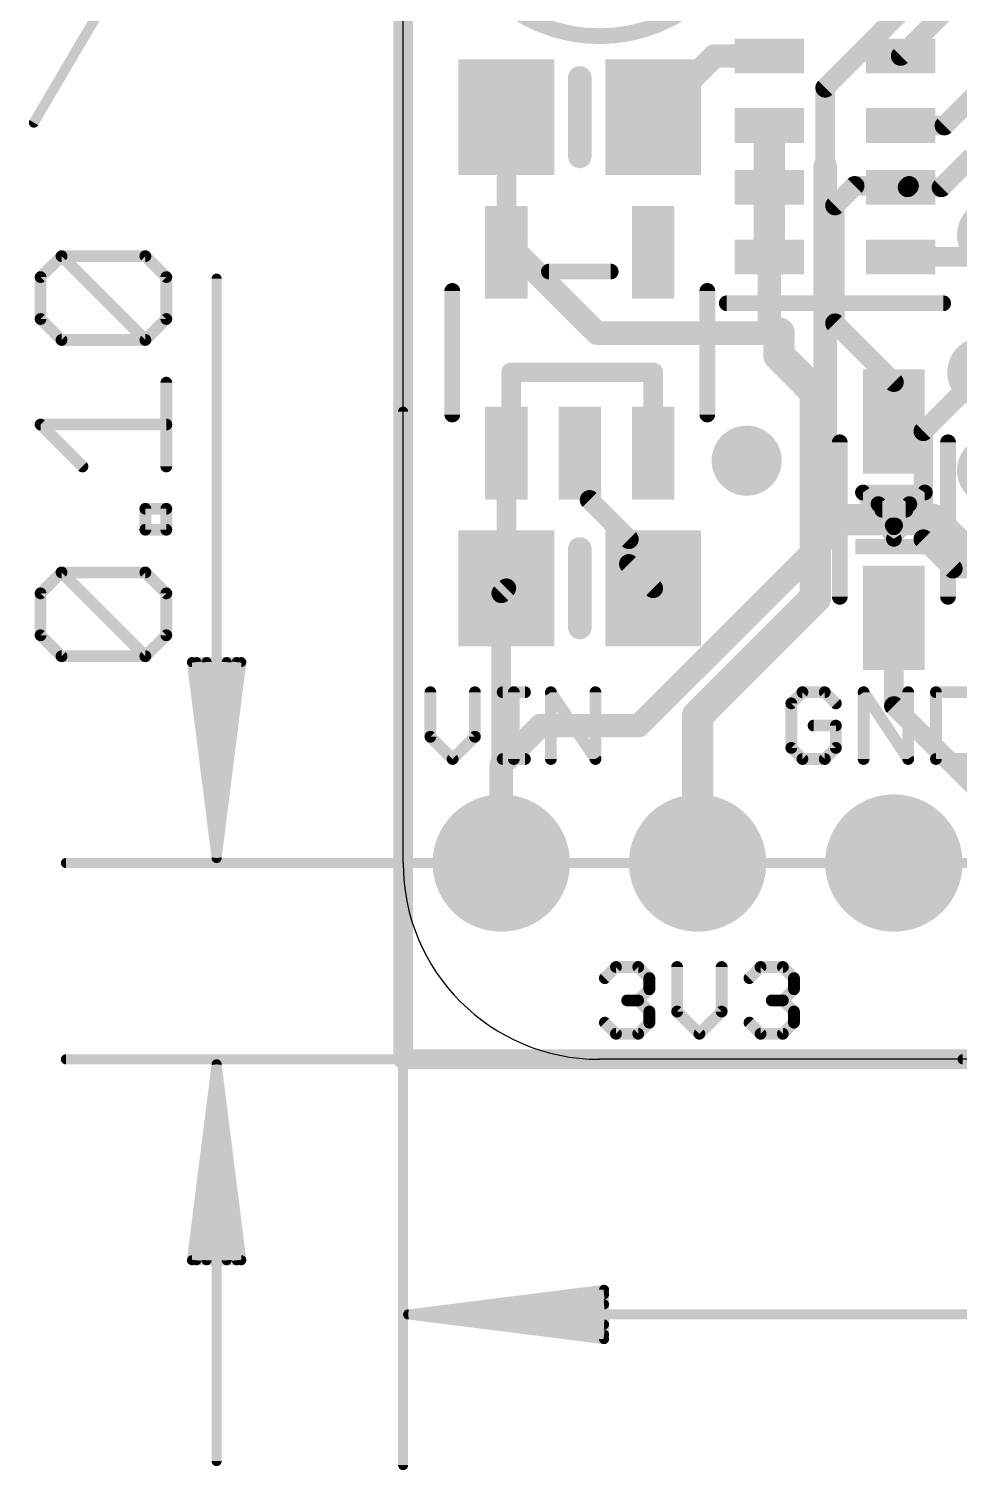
# Model space of a CAD drawing. Extents: x -4.8 to 27.4, y -5.3 to 26.6.
# Drawn here: x -4.84 to 7.19, y -5.32 to 13.34 of the extents above; entities that cross this region are included whole.
import ezdxf

# ---------------------------------------------------------------- set-up
doc = ezdxf.new("R2010")
doc.units = 0
for name, color, linetype in [('1', 12, 'CONTINUOUS'), ('16', 132, 'CONTINUOUS'), ('17', 110, 'CONTINUOUS'), ('18', 110, 'CONTINUOUS'), ('20', 53, 'CONTINUOUS'), ('21', 40, 'CONTINUOUS'), ('47', 253, 'CONTINUOUS')]:
    doc.layers.add(name, color=color, linetype=linetype)

# ---------------------------------------------------------------- blocks, each defined once
blk = doc.blocks.new('RECT')
blk.add_solid([(-0.5, -0.5), (0.5, -0.5), (-0.5, 0.5), (0.5, 0.5)])
blk = doc.blocks.new('ROUNDP')
at = {"const_width": 0.5}
blk.add_lwpolyline([(0, -0.25, 1), (0, 0.25, 1), (0, -0.25)], format="xyb", dxfattribs=at)
blk = doc.blocks.new('ROUNDV')
at = {"const_width": 0.5}
blk.add_lwpolyline([(0, -0.25, 1), (0, 0.25, 1), (0, -0.25)], format="xyb", dxfattribs=at)

msp = doc.modelspace()

# ---------------------------------------------------------------- linework, layer by layer
at = {"layer": '1'}
for points, const_width in [([(0, 0), (0, 17.78)], 0.254), ([(7.043, 13.589), (6.438, 12.984)], 0.254), ([(4.028, 12.984), (3.236, 12.192)], 0.3048), ([(4.028, 12.984), (4.738, 12.984)], 0.3048), ([(7.004, 12.084), (7.62, 12.7)], 0.254), ([(1.336, 12.192), (1.336, 10.4441)], 0.254), ([(4.738, 12.084), (4.738, 11.284)], 0.4064), ([(6.438, 12.084), (7.004, 12.084)], 0.254), ([(7.366, 11.684), (6.966, 11.284)], 0.254), ([(4.738, 11.284), (4.738, 10.384)], 0.4064), ([(5.842, 11.303), (5.588, 11.049)], 0.254), ([(6.546, 11.303), (5.842, 11.303)], 0.254), ([(6.966, 11.284), (6.438, 11.284)], 0.254), ([(6.527, 11.284), (6.438, 11.284)], 0.254), ([(6.546, 11.303), (6.527, 11.284)], 0.254), ([(5.588, 11.049), (5.588, 9.525)], 0.254), ([(1.463, 10.4441), (1.336, 10.4441)], 0.3048), ([(2.5091, 9.398), (1.463, 10.4441)], 0.3048), ([(4.738, 10.384), (4.738, 9.525)], 0.3048), ([(6.438, 10.384), (7.336, 10.384)], 0.254), ([(2.5091, 9.398), (4.865, 9.398)], 0.3048), ([(4.738, 9.525), (4.865, 9.398)], 0.3048), ([(4.865, 9.105), (4.865, 9.398)], 0.4064), ([(5.588, 9.525), (6.35, 8.763)], 0.254), ([(5.334, 8.636), (4.865, 9.105)], 0.4064), ([(3.236, 8.89), (1.397, 8.89)], 0.254), ([(1.397, 8.89), (1.397, 7.8439)], 0.254), ([(3.236, 7.8439), (3.236, 8.89)], 0.254), ([(5.334, 6.985), (5.334, 8.636)], 0.4064), ([(6.35, 8.763), (6.35, 8.255)], 0.254), ([(1.336, 7.8439), (1.336, 6.096)], 0.254), ([(1.397, 7.8439), (1.336, 7.8439)], 0.254), ([(2.286, 7.493), (2.286, 7.8439)], 0.3048), ([(2.413, 7.366), (2.286, 7.493)], 0.3048), ([(2.413, 7.366), (2.413, 7.239)], 0.254), ([(2.413, 7.239), (2.921, 6.731)], 0.254), ([(5.334, 5.969), (5.334, 6.985)], 0.4064), ([(6.858, 6.985), (5.334, 6.985)], 0.4064), ([(6.858, 6.985), (7.493, 6.35)], 0.4064), ([(2.921, 6.731), (2.921, 6.411)], 0.254), ([(2.921, 6.411), (3.236, 6.096)], 0.254), ([(1.336, 6.096), (1.27, 6.03)], 0.254), ([(1.27, 6.03), (1.27, 2.54)], 0.254), ([(5.334, 5.969), (3.81, 4.445)], 0.4064), ([(6.35, 5.715), (6.35, 4.572)], 0.254), ([(6.35, 4.572), (7.62, 3.302)], 0.254), ([(3.81, 4.445), (3.81, 2.54)], 0.4064), ([(20.32, 0), (0, 0)], 0.254)]:
    msp.add_lwpolyline(points, dxfattribs=dict(at, const_width=const_width))
for points, const_width in [([(4.028, 13.0602, 1), (4.028, 12.9078)], 0.1524), ([(4.0819, 12.9301, 1), (3.9741, 13.0379)], 0.1524), ([(4.738, 12.9078, 1), (4.738, 13.0602)], 0.1524), ([(6.3931, 13.0289, 1), (6.4829, 12.9391)], 0.127), ([(1.3995, 12.192, 1), (1.2725, 12.192)], 0.127), ([(3.1821, 12.2459, 1), (3.2899, 12.1381)], 0.1524), ([(4.8396, 12.084, 1), (4.6364, 12.084)], 0.2032), ([(6.438, 12.1475, 1), (6.438, 12.0205)], 0.127), ([(6.9591, 12.1289, 1), (7.0489, 12.0391)], 0.127), ([(7.004, 12.0205, 1), (7.004, 12.1475)], 0.127), ([(4.8396, 11.284, 1), (4.6364, 11.284)], 0.2032), ([(4.6364, 11.284, 1), (4.8396, 11.284)], 0.2032), ([(5.842, 11.3665, 1), (5.842, 11.2395)], 0.127), ([(5.8869, 11.2581, 1), (5.7971, 11.3479)], 0.127), ([(6.438, 11.3475, 1), (6.438, 11.2205)], 0.127), ([(6.438, 11.3475, 1), (6.438, 11.2205)], 0.127), ([(6.4821, 11.3289, 1), (6.5719, 11.2391)], 0.127), ([(6.5909, 11.2581, 1), (6.5011, 11.3479)], 0.127), ([(6.527, 11.2205, 1), (6.527, 11.3475)], 0.127), ([(6.546, 11.2395, 1), (6.546, 11.3665)], 0.127), ([(6.9211, 11.3289, 1), (7.0109, 11.2391)], 0.127), ([(6.966, 11.2205, 1), (6.966, 11.3475)], 0.127), ([(5.6515, 11.049, 1), (5.5245, 11.049)], 0.127), ([(5.5431, 11.0939, 1), (5.6329, 11.0041)], 0.127), ([(1.336, 10.5203, 1), (1.336, 10.3679)], 0.1524), ([(1.2725, 10.4441, 1), (1.3995, 10.4441)], 0.127), ([(1.5169, 10.498, 1), (1.4091, 10.3902)], 0.1524), ([(1.463, 10.3679, 1), (1.463, 10.5203)], 0.1524), ([(4.6364, 10.384, 1), (4.8396, 10.384)], 0.2032), ([(4.8142, 10.384, 1), (4.6618, 10.384)], 0.1524), ([(6.438, 10.4475, 1), (6.438, 10.3205)], 0.127), ([(2.5091, 9.4742, 1), (2.5091, 9.3218)], 0.1524), ([(2.4552, 9.3441, 1), (2.563, 9.4519)], 0.1524), ([(4.7919, 9.5789, 1), (4.6841, 9.4711)], 0.1524), ([(4.6618, 9.525, 1), (4.8142, 9.525)], 0.1524), ([(4.9666, 9.398, 1), (4.7634, 9.398)], 0.2032), ([(4.8111, 9.3441, 1), (4.9189, 9.4519)], 0.1524), ([(4.865, 9.3218, 1), (4.865, 9.4742)], 0.1524), ([(5.6329, 9.5699, 1), (5.5431, 9.4801)], 0.127), ([(5.5245, 9.525, 1), (5.6515, 9.525)], 0.127), ([(4.7634, 9.105, 1), (4.9666, 9.105)], 0.2032), ([(4.9368, 9.1768, 1), (4.7932, 9.0332)], 0.2032), ([(1.397, 8.9535, 1), (1.397, 8.8265)], 0.127), ([(1.4605, 8.89, 1), (1.3335, 8.89)], 0.127), ([(3.2995, 8.89, 1), (3.1725, 8.89)], 0.127), ([(3.236, 8.8265, 1), (3.236, 8.9535)], 0.127), ([(5.4356, 8.636, 1), (5.2324, 8.636)], 0.2032), ([(5.2622, 8.5642, 1), (5.4058, 8.7078)], 0.2032), ([(6.4135, 8.763, 1), (6.2865, 8.763)], 0.127), ([(6.3051, 8.7181, 1), (6.3949, 8.8079)], 0.127), ([(6.2865, 8.255, 1), (6.4135, 8.255)], 0.127), ([(1.3995, 7.8439, 1), (1.2725, 7.8439)], 0.127), ([(1.336, 7.9074, 1), (1.336, 7.7804)], 0.127), ([(1.3335, 7.8439, 1), (1.4605, 7.8439)], 0.127), ([(1.397, 7.7804, 1), (1.397, 7.9074)], 0.127), ([(2.3622, 7.8439, 1), (2.2098, 7.8439)], 0.1524), ([(3.1725, 7.8439, 1), (3.2995, 7.8439)], 0.127), ([(2.3399, 7.5469, 1), (2.2321, 7.4391)], 0.1524), ([(2.2098, 7.493, 1), (2.3622, 7.493)], 0.1524), ([(2.3591, 7.3121, 1), (2.4669, 7.4199)], 0.1524), ([(2.4765, 7.366, 1), (2.3495, 7.366)], 0.127), ([(2.4579, 7.2839, 1), (2.3681, 7.1941)], 0.127), ([(2.3495, 7.239, 1), (2.4765, 7.239)], 0.127), ([(5.4356, 6.985, 1), (5.2324, 6.985)], 0.2032), ([(5.334, 7.0866, 1), (5.334, 6.8834)], 0.2032), ([(6.9298, 7.0568, 1), (6.7862, 6.9132)], 0.2032), ([(6.858, 6.8834, 1), (6.858, 7.0866)], 0.2032), ([(5.2324, 6.985, 1), (5.4356, 6.985)], 0.2032), ([(2.9845, 6.731, 1), (2.8575, 6.731)], 0.127), ([(2.8761, 6.6861, 1), (2.9659, 6.7759)], 0.127), ([(2.9659, 6.4559, 1), (2.8761, 6.3661)], 0.127), ([(2.8575, 6.411, 1), (2.9845, 6.411)], 0.127), ([(1.3335, 6.03, 1), (1.2065, 6.03)], 0.127), ([(1.2725, 6.096, 1), (1.3995, 6.096)], 0.127), ([(1.3809, 6.0511, 1), (1.2911, 6.1409)], 0.127), ([(3.1911, 6.0511, 1), (3.2809, 6.1409)], 0.127), ([(5.4058, 5.8972, 1), (5.2622, 6.0408)], 0.2032), ([(1.2251, 6.0749, 1), (1.3149, 5.9851)], 0.127), ([(5.2324, 5.969, 1), (5.4356, 5.969)], 0.2032), ([(6.4135, 5.715, 1), (6.2865, 5.715)], 0.127), ([(6.3949, 4.6169, 1), (6.3051, 4.5271)], 0.127), ([(3.9116, 4.445, 1), (3.7084, 4.445)], 0.2032), ([(3.7382, 4.5168, 1), (3.8818, 4.3732)], 0.2032), ([(6.2865, 4.572, 1), (6.4135, 4.572)], 0.127), ([(3.7084, 2.54, 1), (3.9116, 2.54)], 0.2032), ([(1.2065, 2.54, 1), (1.3335, 2.54)], 0.127), ([(0, 0.0635, 1), (0, -0.0635)], 0.127), ([(-0.0635, 0, 1), (0.0635, 0)], 0.127)]:
    msp.add_lwpolyline(points, format="xyb", dxfattribs=dict(at, const_width=const_width))
at = {"layer": '16'}
for points, const_width in [([(0, 0), (0, 17.78)], 0.254), ([(6.477, 13.589), (5.461, 12.573)], 0.254), ([(5.461, 12.573), (5.461, 11.557)], 0.254), ([(5.461, 11.557), (5.461, 6.731)], 0.3048), ([(6.731, 8.128), (7.493, 8.89)], 0.254), ([(6.731, 6.731), (6.731, 8.128)], 0.254), ([(5.461, 6.731), (3.048, 4.318)], 0.3048), ([(7.112, 6.35), (6.731, 6.731)], 0.254), ([(13.208, 6.35), (7.112, 6.35)], 0.254), ([(1.778, 4.318), (1.27, 3.81)], 0.3048), ([(3.048, 4.318), (1.778, 4.318)], 0.3048), ([(1.27, 3.81), (1.27, 2.54)], 0.3048), ([(20.32, 0), (0, 0)], 0.254)]:
    msp.add_lwpolyline(points, dxfattribs=dict(at, const_width=const_width))
for points, const_width in [([(5.5245, 12.573, 1), (5.3975, 12.573)], 0.127), ([(5.4161, 12.6179, 1), (5.5059, 12.5281)], 0.127), ([(5.5372, 11.557, 1), (5.3848, 11.557)], 0.1524), ([(5.3975, 11.557, 1), (5.5245, 11.557)], 0.127), ([(6.7945, 8.128, 1), (6.6675, 8.128)], 0.127), ([(6.6861, 8.1729, 1), (6.7759, 8.0831)], 0.127), ([(5.3848, 6.731, 1), (5.5372, 6.731)], 0.1524), ([(5.5149, 6.6771, 1), (5.4071, 6.7849)], 0.1524), ([(6.7759, 6.7759, 1), (6.6861, 6.6861)], 0.127), ([(6.6675, 6.731, 1), (6.7945, 6.731)], 0.127), ([(7.112, 6.4135, 1), (7.112, 6.2865)], 0.127), ([(7.0671, 6.3051, 1), (7.1569, 6.3949)], 0.127), ([(1.778, 4.3942, 1), (1.778, 4.2418)], 0.1524), ([(1.8319, 4.2641, 1), (1.7241, 4.3719)], 0.1524), ([(2.9941, 4.3719, 1), (3.1019, 4.2641)], 0.1524), ([(3.048, 4.2418, 1), (3.048, 4.3942)], 0.1524), ([(1.3462, 3.81, 1), (1.1938, 3.81)], 0.1524), ([(1.2161, 3.8639, 1), (1.3239, 3.7561)], 0.1524), ([(1.1938, 2.54, 1), (1.3462, 2.54)], 0.1524), ([(0, 0.0635, 1), (0, -0.0635)], 0.127), ([(-0.0635, 0, 1), (0.0635, 0)], 0.127)]:
    msp.add_lwpolyline(points, format="xyb", dxfattribs=dict(at, const_width=const_width))
at = {"layer": '20'}
for p, q in [((0, 2.54), (0, 15.24)), ((17.78, 0), (2.54, 0))]:
    msp.add_line(p, q, dxfattribs=at)
msp.add_arc((2.54, 2.54), 2.54, 180, 270, dxfattribs=at)
at = {"layer": '21'}
for points, const_width in [([(2.54, 13.24, 1), (2.54, 17.24, 1), (2.54, 13.24)], 0.2032), ([(2.3622, 12.7, 1), (2.2098, 12.7)], 0.1524), ([(2.2098, 11.684, 1), (2.3622, 11.684)], 0.1524), ([(1.886, 10.2448, 1), (1.886, 10.1432)], 0.1016), ([(2.686, 10.1432, 1), (2.686, 10.2448)], 0.1016), ([(0.6868, 9.944, 1), (0.5852, 9.944)], 0.1016), ([(3.9868, 9.944, 1), (3.8852, 9.944)], 0.1016), ([(4.188, 9.8348, 1), (4.188, 9.7332)], 0.1016), ([(6.988, 9.7332, 1), (6.988, 9.8348)], 0.1016), ([(0.5852, 8.344, 1), (0.6868, 8.344)], 0.1016), ([(3.8852, 8.344, 1), (3.9868, 8.344)], 0.1016), ([(5.7008, 7.985, 1), (5.5992, 7.985)], 0.1016), ([(7.1008, 7.985, 1), (6.9992, 7.985)], 0.1016), ([(5.9923, 7.3632, 1), (5.9077, 7.3068)], 0.1016), ([(5.95, 7.3858, 1), (5.95, 7.2842)], 0.1016), ([(6.1923, 7.2132, 1), (6.1077, 7.1568)], 0.1016), ([(6.15, 7.2358, 1), (6.15, 7.1342)], 0.1016), ([(6.5923, 7.1568, 1), (6.5077, 7.2132)], 0.1016), ([(6.55, 7.1342, 1), (6.55, 7.2358)], 0.1016), ([(6.7923, 7.3068, 1), (6.7077, 7.3632)], 0.1016), ([(6.75, 7.2842, 1), (6.75, 7.3858)], 0.1016), ([(6.1987, 7.1628, 1), (6.1987, 7.0612)], 0.1016), ([(6.5013, 7.0612, 1), (6.5013, 7.1628)], 0.1016), ([(6.3341, 6.9596, 1), (6.3341, 6.858)], 0.1016), ([(6.3077, 6.9132, 1), (6.3923, 6.8568)], 0.1016), ([(6.3077, 6.8568, 1), (6.3923, 6.9132)], 0.1016), ([(6.3659, 6.858, 1), (6.3659, 6.9596)], 0.1016), ([(2.3622, 6.604, 1), (2.2098, 6.604)], 0.1524), ([(6.3077, 6.7632, 1), (6.3923, 6.7068)], 0.1016), ([(6.3077, 6.7068, 1), (6.3923, 6.7632)], 0.1016), ([(5.5992, 5.985, 1), (5.7008, 5.985)], 0.1016), ([(6.9992, 5.985, 1), (7.1008, 5.985)], 0.1016), ([(2.2098, 5.588, 1), (2.3622, 5.588)], 0.1524), ([(0.3909, 4.7505, 1), (0.3147, 4.7505)], 0.0762), ([(0.9672, 4.7505, 1), (0.891, 4.7505)], 0.0762), ([(1.2884, 4.7886, 1), (1.2884, 4.7124)], 0.0762), ([(1.4705, 4.7505, 1), (1.3943, 4.7505)], 0.0762), ([(1.5765, 4.7124, 1), (1.5765, 4.7886)], 0.0762), ([(1.9437, 4.7717, 1), (1.8803, 4.7294)], 0.0762), ([(1.9501, 4.7505, 1), (1.8739, 4.7505)], 0.0762), ([(2.5264, 4.7505, 1), (2.4502, 4.7505)], 0.0762), ([(5.061, 4.6065, 1), (4.9848, 4.6065)], 0.0762), ([(4.996, 4.6334, 1), (5.0499, 4.5795)], 0.0762), ([(5.167, 4.7886, 1), (5.167, 4.7124)], 0.0762), ([(5.1939, 4.7236, 1), (5.14, 4.7775)], 0.0762), ([(5.482, 4.7775, 1), (5.4281, 4.7236)], 0.0762), ([(5.4551, 4.7124, 1), (5.4551, 4.7886)], 0.0762), ([(5.5722, 4.5795, 1), (5.6261, 4.6334)], 0.0762), ([(5.9901, 4.7717, 1), (5.9267, 4.7294)], 0.0762), ([(5.9965, 4.7505, 1), (5.9203, 4.7505)], 0.0762), ([(6.5728, 4.7505, 1), (6.4966, 4.7505)], 0.0762), ([(6.9321, 4.7505, 1), (6.8559, 4.7505)], 0.0762), ([(6.894, 4.7886, 1), (6.894, 4.7124)], 0.0762), ([(5.311, 4.3565, 1), (5.311, 4.2803)], 0.0762), ([(5.6372, 4.3184, 1), (5.561, 4.3184)], 0.0762), ([(5.5991, 4.2803, 1), (5.5991, 4.3565)], 0.0762), ([(0.3798, 4.2013, 1), (0.3259, 4.1474)], 0.0762), ([(0.3147, 4.1743, 1), (0.3909, 4.1743)], 0.0762), ([(0.891, 4.1743, 1), (0.9672, 4.1743)], 0.0762), ([(0.956, 4.1474, 1), (0.9021, 4.2013)], 0.0762), ([(5.0499, 4.0572, 1), (4.996, 4.0033)], 0.0762), ([(5.6261, 4.0033, 1), (5.5722, 4.0572)], 0.0762), ([(0.614, 3.9131, 1), (0.6679, 3.8593)], 0.0762), ([(0.614, 3.8593, 1), (0.6679, 3.9131)], 0.0762), ([(1.2884, 3.9243, 1), (1.2884, 3.8481)], 0.0762), ([(1.3943, 3.8862, 1), (1.4705, 3.8862)], 0.0762), ([(1.5765, 3.8481, 1), (1.5765, 3.9243)], 0.0762), ([(1.8739, 3.8862, 1), (1.9501, 3.8862)], 0.0762), ([(2.4502, 3.8862, 1), (2.5264, 3.8862)], 0.0762), ([(2.4566, 3.8651, 1), (2.52, 3.9073)], 0.0762), ([(4.9848, 4.0303, 1), (5.061, 4.0303)], 0.0762), ([(5.167, 3.9243, 1), (5.167, 3.8481)], 0.0762), ([(5.14, 3.8593, 1), (5.1939, 3.9131)], 0.0762), ([(5.4281, 3.9131, 1), (5.482, 3.8593)], 0.0762), ([(5.4551, 3.8481, 1), (5.4551, 3.9243)], 0.0762), ([(5.561, 4.0303, 1), (5.6372, 4.0303)], 0.0762), ([(5.9203, 3.8862, 1), (5.9965, 3.8862)], 0.0762), ([(6.4966, 3.8862, 1), (6.5728, 3.8862)], 0.0762), ([(6.503, 3.8651, 1), (6.5664, 3.9073)], 0.0762), ([(6.894, 3.9243, 1), (6.894, 3.8481)], 0.0762), ([(6.8559, 3.8862, 1), (6.9321, 3.8862)], 0.0762), ([(2.754, 1.2326, 1), (2.754, 1.1564)], 0.0762), ([(2.7809, 1.1676, 1), (2.727, 1.2215)], 0.0762), ([(3.069, 1.2215, 1), (3.0151, 1.1676)], 0.0762), ([(3.0421, 1.1564, 1), (3.0421, 1.2326)], 0.0762), ([(3.2242, 1.0505, 1), (3.148, 1.0505)], 0.0762), ([(3.5835, 1.1945, 1), (3.5073, 1.1945)], 0.0762), ([(4.1598, 1.1945, 1), (4.0836, 1.1945)], 0.0762), ([(4.625, 1.2326, 1), (4.625, 1.1564)], 0.0762), ([(4.652, 1.1676, 1), (4.5981, 1.2215)], 0.0762), ([(4.9401, 1.2215, 1), (4.8862, 1.1676)], 0.0762), ([(4.9131, 1.1564, 1), (4.9131, 1.2326)], 0.0762), ([(5.0953, 1.0505, 1), (5.0191, 1.0505)], 0.0762), ([(2.583, 1.0774, 1), (2.6369, 1.0235)], 0.0762), ([(3.148, 0.9064, 1), (3.2242, 0.9064)], 0.0762), ([(3.1592, 1.0235, 1), (3.2131, 1.0774)], 0.0762), ([(3.2131, 0.8795, 1), (3.1592, 0.9334)], 0.0762), ([(4.454, 1.0774, 1), (4.5079, 1.0235)], 0.0762), ([(5.0191, 0.9064, 1), (5.0953, 0.9064)], 0.0762), ([(5.0302, 1.0235, 1), (5.0841, 1.0774)], 0.0762), ([(5.0841, 0.8795, 1), (5.0302, 0.9334)], 0.0762), ([(2.898, 0.8005, 1), (2.898, 0.7243)], 0.0762), ([(3.069, 0.7893, 1), (3.0151, 0.7354)], 0.0762), ([(3.0151, 0.7893, 1), (3.069, 0.7354)], 0.0762), ([(3.0421, 0.7243, 1), (3.0421, 0.8005)], 0.0762), ([(4.7691, 0.8005, 1), (4.7691, 0.7243)], 0.0762), ([(4.9401, 0.7893, 1), (4.8862, 0.7354)], 0.0762), ([(4.8862, 0.7893, 1), (4.9401, 0.7354)], 0.0762), ([(4.9131, 0.7243, 1), (4.9131, 0.8005)], 0.0762), ([(3.2242, 0.6183, 1), (3.148, 0.6183)], 0.0762), ([(3.1592, 0.5914, 1), (3.2131, 0.6453)], 0.0762), ([(3.5724, 0.6453, 1), (3.5185, 0.5914)], 0.0762), ([(3.5073, 0.6183, 1), (3.5835, 0.6183)], 0.0762), ([(4.0836, 0.6183, 1), (4.1598, 0.6183)], 0.0762), ([(4.1486, 0.5914, 1), (4.0947, 0.6453)], 0.0762), ([(5.0953, 0.6183, 1), (5.0191, 0.6183)], 0.0762), ([(5.0302, 0.5914, 1), (5.0841, 0.6453)], 0.0762), ([(2.6369, 0.5012, 1), (2.583, 0.4473)], 0.0762), ([(2.754, 0.3683, 1), (2.754, 0.2921)], 0.0762), ([(2.727, 0.3033, 1), (2.7809, 0.3571)], 0.0762), ([(3.0151, 0.3571, 1), (3.069, 0.3033)], 0.0762), ([(3.0421, 0.2921, 1), (3.0421, 0.3683)], 0.0762), ([(3.148, 0.4743, 1), (3.2242, 0.4743)], 0.0762), ([(3.2131, 0.4473, 1), (3.1592, 0.5012)], 0.0762), ([(3.8066, 0.3571, 1), (3.8605, 0.3033)], 0.0762), ([(3.8066, 0.3033, 1), (3.8605, 0.3571)], 0.0762), ([(4.5079, 0.5012, 1), (4.454, 0.4473)], 0.0762), ([(4.625, 0.3683, 1), (4.625, 0.2921)], 0.0762), ([(4.5981, 0.3033, 1), (4.652, 0.3571)], 0.0762), ([(4.8862, 0.3571, 1), (4.9401, 0.3033)], 0.0762), ([(4.9131, 0.2921, 1), (4.9131, 0.3683)], 0.0762), ([(5.0191, 0.4743, 1), (5.0953, 0.4743)], 0.0762), ([(5.0841, 0.4473, 1), (5.0302, 0.5012)], 0.0762)]:
    msp.add_lwpolyline(points, format="xyb", dxfattribs=dict(at, const_width=const_width))
for points, const_width in [([(2.286, 12.7), (2.286, 11.684)], 0.3048), ([(1.886, 10.194), (2.686, 10.194)], 0.2032), ([(0.636, 9.944), (0.636, 8.344)], 0.2032), ([(3.936, 9.944), (3.936, 8.344)], 0.2032), ([(6.988, 9.784), (4.188, 9.784)], 0.2032), ([(5.65, 5.985), (5.65, 7.985)], 0.2032), ([(7.05, 7.985), (7.05, 5.985)], 0.2032), ([(6.35, 6.735), (5.95, 7.335)], 0.2032), ([(5.95, 7.335), (6.75, 7.335)], 0.2032), ([(6.35, 6.885), (6.15, 7.185)], 0.2032), ([(6.15, 7.185), (6.55, 7.185)], 0.2032), ([(6.75, 7.335), (6.35, 6.735)], 0.2032), ([(6.55, 7.185), (6.35, 6.885)], 0.2032), ([(6.1987, 7.112), (6.5013, 7.112)], 0.2032), ([(6.3341, 6.9088), (6.3659, 6.9088)], 0.2032), ([(2.286, 6.604), (2.286, 5.588)], 0.3048), ([(0.3528, 4.7505), (0.3528, 4.1743)], 0.1524), ([(0.9291, 4.1743), (0.9291, 4.7505)], 0.1524), ([(1.2884, 4.7505), (1.5765, 4.7505)], 0.1524), ([(1.4324, 3.8862), (1.4324, 4.7505)], 0.1524), ([(1.912, 3.8862), (1.912, 4.7505)], 0.1524), ([(1.912, 4.7505), (2.4883, 3.8862)], 0.1524), ([(2.4883, 3.8862), (2.4883, 4.7505)], 0.1524), ([(5.167, 4.7505), (5.0229, 4.6065)], 0.1524), ([(5.0229, 4.6065), (5.0229, 4.0303)], 0.1524), ([(5.4551, 4.7505), (5.167, 4.7505)], 0.1524), ([(5.5991, 4.6065), (5.4551, 4.7505)], 0.1524), ([(5.9584, 3.8862), (5.9584, 4.7505)], 0.1524), ([(5.9584, 4.7505), (6.5347, 3.8862)], 0.1524), ([(6.5347, 3.8862), (6.5347, 4.7505)], 0.1524), ([(6.894, 4.7505), (6.894, 3.8862)], 0.1524), ([(7.3261, 4.7505), (6.894, 4.7505)], 0.1524), ([(5.5991, 4.3184), (5.311, 4.3184)], 0.1524), ([(5.5991, 4.0303), (5.5991, 4.3184)], 0.1524), ([(0.3528, 4.1743), (0.641, 3.8862)], 0.1524), ([(0.641, 3.8862), (0.9291, 4.1743)], 0.1524), ([(5.0229, 4.0303), (5.167, 3.8862)], 0.1524), ([(5.4551, 3.8862), (5.5991, 4.0303)], 0.1524), ([(1.2884, 3.8862), (1.5765, 3.8862)], 0.1524), ([(5.167, 3.8862), (5.4551, 3.8862)], 0.1524), ([(6.894, 3.8862), (7.3261, 3.8862)], 0.1524), ([(2.6099, 1.0505), (2.754, 1.1945)], 0.1524), ([(2.754, 1.1945), (3.0421, 1.1945)], 0.1524), ([(3.0421, 1.1945), (3.1861, 1.0505)], 0.1524), ([(3.1861, 1.0505), (3.1861, 0.9064)], 0.1524), ([(3.5454, 1.1945), (3.5454, 0.6183)], 0.1524), ([(4.1217, 0.6183), (4.1217, 1.1945)], 0.1524), ([(4.481, 1.0505), (4.625, 1.1945)], 0.1524), ([(4.625, 1.1945), (4.9131, 1.1945)], 0.1524), ([(4.9131, 1.1945), (5.0572, 1.0505)], 0.1524), ([(5.0572, 1.0505), (5.0572, 0.9064)], 0.1524), ([(3.1861, 0.9064), (3.0421, 0.7624)], 0.1524), ([(5.0572, 0.9064), (4.9131, 0.7624)], 0.1524), ([(3.0421, 0.7624), (2.898, 0.7624)], 0.1524), ([(3.0421, 0.7624), (3.1861, 0.6183)], 0.1524), ([(4.9131, 0.7624), (4.7691, 0.7624)], 0.1524), ([(4.9131, 0.7624), (5.0572, 0.6183)], 0.1524), ([(3.1861, 0.6183), (3.1861, 0.4743)], 0.1524), ([(3.5454, 0.6183), (3.8336, 0.3302)], 0.1524), ([(3.8336, 0.3302), (4.1217, 0.6183)], 0.1524), ([(5.0572, 0.6183), (5.0572, 0.4743)], 0.1524), ([(2.754, 0.3302), (2.6099, 0.4743)], 0.1524), ([(3.0421, 0.3302), (2.754, 0.3302)], 0.1524), ([(3.1861, 0.4743), (3.0421, 0.3302)], 0.1524), ([(4.625, 0.3302), (4.481, 0.4743)], 0.1524), ([(4.9131, 0.3302), (4.625, 0.3302)], 0.1524), ([(5.0572, 0.4743), (4.9131, 0.3302)], 0.1524)]:
    msp.add_lwpolyline(points, dxfattribs=dict(at, const_width=const_width))
at = {"layer": '47'}
for points, const_width in [([(-2.174, 16.548), (-4.7775, 12.122)], 0.13), ([(-4.6907, 10.1226), (-4.4195, 10.3938)], 0.1524), ([(-4.4195, 10.3938), (-3.3349, 10.3938)], 0.1524), ([(-3.3349, 9.3091), (-4.4195, 10.3938)], 0.1524), ([(-3.3349, 10.3938), (-3.0637, 10.1226)], 0.1524), ([(-4.6907, 9.5803), (-4.6907, 10.1226)], 0.1524), ([(-3.0637, 10.1226), (-3.0637, 9.5803)], 0.1524), ([(-2.413, 2.605), (-2.413, 10.1028)], 0.13), ([(-4.4195, 9.3091), (-4.6907, 9.5803)], 0.1524), ([(-3.0637, 9.5803), (-3.3349, 9.3091)], 0.1524), ([(-3.3349, 9.3091), (-4.4195, 9.3091)], 0.1524), ([(-3.0637, 7.6719), (-3.0637, 8.7566)], 0.1524), ([(0, 8.382), (0, -5.252)], 0.13), ([(-4.1484, 7.6719), (-4.6907, 8.2143)], 0.1524), ([(-4.6907, 8.2143), (-3.0637, 8.2143)], 0.1524), ([(-3.3349, 6.8534), (-3.3349, 7.1245)], 0.1524), ([(-3.3349, 7.1245), (-3.0637, 7.1245)], 0.1524), ([(-3.0637, 7.1245), (-3.0637, 6.8534)], 0.1524), ([(-3.0637, 6.8534), (-3.3349, 6.8534)], 0.1524), ([(-4.6907, 6.0297), (-4.4195, 6.3009)], 0.1524), ([(-4.4195, 6.3009), (-3.3349, 6.3009)], 0.1524), ([(-3.3349, 5.2162), (-4.4195, 6.3009)], 0.1524), ([(-3.3349, 6.3009), (-3.0637, 6.0297)], 0.1524), ([(-4.6907, 5.4874), (-4.6907, 6.0297)], 0.1524), ([(-3.0637, 6.0297), (-3.0637, 5.4874)], 0.1524), ([(-4.4195, 5.2162), (-4.6907, 5.4874)], 0.1524), ([(-3.0637, 5.4874), (-3.3349, 5.2162)], 0.1524), ([(-3.3349, 5.2162), (-4.4195, 5.2162)], 0.1524), ([(-2.413, 2.605), (-2.7322, 5.14)], 0.13), ([(-2.7322, 5.14), (-2.0938, 5.14)], 0.13), ([(-2.413, 2.605), (-2.673, 5.14)], 0.13), ([(-2.413, 2.605), (-2.543, 5.14)], 0.13), ([(-2.0938, 5.14), (-2.413, 2.605)], 0.13), ([(-2.283, 5.14), (-2.413, 2.605)], 0.13), ([(-2.153, 5.14), (-2.413, 2.605)], 0.13), ([(10.16, 2.54), (-4.363, 2.54)], 0.13), ([(10.16, 0), (-4.363, 0)], 0.13), ([(-2.413, -0.065), (-2.7322, -2.6)], 0.13), ([(-2.413, -0.065), (-2.673, -2.6)], 0.13), ([(-2.413, -0.065), (-2.543, -2.6)], 0.13), ([(-2.413, -0.065), (-2.413, -5.2)], 0.13), ([(-2.0938, -2.6), (-2.413, -0.065)], 0.13), ([(-2.283, -2.6), (-2.413, -0.065)], 0.13), ([(-2.153, -2.6), (-2.413, -0.065)], 0.13), ([(7.239, 0), (27.35, 0)], 0.13), ([(-2.7322, -2.6), (-2.0938, -2.6)], 0.13), ([(0.065, -3.302), (2.6, -2.9828)], 0.13), ([(0.065, -3.302), (2.6, -3.042)], 0.13), ([(2.6, -2.9828), (2.6, -3.6212)], 0.13), ([(0.065, -3.302), (2.6, -3.172)], 0.13), ([(0.065, -3.302), (20.255, -3.302)], 0.13), ([(2.6, -3.6212), (0.065, -3.302)], 0.13), ([(2.6, -3.432), (0.065, -3.302)], 0.13), ([(2.6, -3.562), (0.065, -3.302)], 0.13)]:
    msp.add_lwpolyline(points, dxfattribs=dict(at, const_width=const_width))
for points, const_width in [([(-4.8056, 12.1384, 1), (-4.7495, 12.1055)], 0.065), ([(-4.3926, 10.4207, 1), (-4.4465, 10.3668)], 0.0762), ([(-4.4195, 10.4319, 1), (-4.4195, 10.3557)], 0.0762), ([(-4.3926, 10.3668, 1), (-4.4465, 10.4207)], 0.0762), ([(-3.3079, 10.4207, 1), (-3.3618, 10.3668)], 0.0762), ([(-3.3349, 10.3557, 1), (-3.3349, 10.4319)], 0.0762), ([(-4.6526, 10.1226, 1), (-4.7288, 10.1226)], 0.0762), ([(-4.7176, 10.1495, 1), (-4.6637, 10.0956)], 0.0762), ([(-3.0256, 10.1226, 1), (-3.1018, 10.1226)], 0.0762), ([(-3.0906, 10.0956, 1), (-3.0368, 10.1495)], 0.0762), ([(-2.3805, 10.1028, 1), (-2.4455, 10.1028)], 0.065), ([(-4.6637, 9.6072, 1), (-4.7176, 9.5533)], 0.0762), ([(-4.7288, 9.5803, 1), (-4.6526, 9.5803)], 0.0762), ([(-3.1018, 9.5803, 1), (-3.0256, 9.5803)], 0.0762), ([(-3.0368, 9.5533, 1), (-3.0906, 9.6072)], 0.0762), ([(-4.4195, 9.3472, 1), (-4.4195, 9.271)], 0.0762), ([(-4.4465, 9.2821, 1), (-4.3926, 9.336)], 0.0762), ([(-3.3618, 9.336, 1), (-3.3079, 9.2821)], 0.0762), ([(-3.3618, 9.2821, 1), (-3.3079, 9.336)], 0.0762), ([(-3.3349, 9.271, 1), (-3.3349, 9.3472)], 0.0762), ([(-3.0256, 8.7566, 1), (-3.1018, 8.7566)], 0.0762), ([(0.0325, 8.382, 1), (-0.0325, 8.382)], 0.065), ([(-4.6637, 8.2412, 1), (-4.7176, 8.1873)], 0.0762), ([(-4.6907, 8.2524, 1), (-4.6907, 8.1762)], 0.0762), ([(-3.0637, 8.1762, 1), (-3.0637, 8.2524)], 0.0762), ([(-4.1753, 7.645, 1), (-4.1214, 7.6989)], 0.0762), ([(-3.1018, 7.6719, 1), (-3.0256, 7.6719)], 0.0762), ([(-3.2968, 7.1245, 1), (-3.373, 7.1245)], 0.0762), ([(-3.3349, 7.1626, 1), (-3.3349, 7.0864)], 0.0762), ([(-3.0256, 7.1245, 1), (-3.1018, 7.1245)], 0.0762), ([(-3.0637, 7.0864, 1), (-3.0637, 7.1626)], 0.0762), ([(-3.3349, 6.8915, 1), (-3.3349, 6.8153)], 0.0762), ([(-3.0637, 6.8153, 1), (-3.0637, 6.8915)], 0.0762), ([(-3.373, 6.8534, 1), (-3.2968, 6.8534)], 0.0762), ([(-3.1018, 6.8534, 1), (-3.0256, 6.8534)], 0.0762), ([(-4.3926, 6.3278, 1), (-4.4465, 6.2739)], 0.0762), ([(-4.4195, 6.339, 1), (-4.4195, 6.2628)], 0.0762), ([(-4.3926, 6.2739, 1), (-4.4465, 6.3278)], 0.0762), ([(-3.3079, 6.3278, 1), (-3.3618, 6.2739)], 0.0762), ([(-3.3349, 6.2628, 1), (-3.3349, 6.339)], 0.0762), ([(-4.6526, 6.0297, 1), (-4.7288, 6.0297)], 0.0762), ([(-4.7176, 6.0566, 1), (-4.6637, 6.0028)], 0.0762), ([(-3.0256, 6.0297, 1), (-3.1018, 6.0297)], 0.0762), ([(-3.0906, 6.0028, 1), (-3.0368, 6.0566)], 0.0762), ([(-4.6637, 5.5143, 1), (-4.7176, 5.4604)], 0.0762), ([(-4.7288, 5.4874, 1), (-4.6526, 5.4874)], 0.0762), ([(-3.1018, 5.4874, 1), (-3.0256, 5.4874)], 0.0762), ([(-3.0368, 5.4604, 1), (-3.0906, 5.5143)], 0.0762), ([(-4.4195, 5.2543, 1), (-4.4195, 5.1781)], 0.0762), ([(-4.4465, 5.1893, 1), (-4.3926, 5.2431)], 0.0762), ([(-3.3618, 5.2431, 1), (-3.3079, 5.1893)], 0.0762), ([(-3.3618, 5.1893, 1), (-3.3079, 5.2431)], 0.0762), ([(-3.3349, 5.1781, 1), (-3.3349, 5.2543)], 0.0762), ([(-2.7, 5.1441, 1), (-2.7645, 5.1359)], 0.065), ([(-2.7322, 5.1725, 1), (-2.7322, 5.1075)], 0.065), ([(-2.6407, 5.1433, 1), (-2.7053, 5.1367)], 0.065), ([(-2.5105, 5.1417, 1), (-2.5755, 5.1383)], 0.065), ([(-2.2505, 5.1383, 1), (-2.3155, 5.1417)], 0.065), ([(-2.1207, 5.1367, 1), (-2.1853, 5.1433)], 0.065), ([(-2.0615, 5.1359, 1), (-2.126, 5.1441)], 0.065), ([(-2.0938, 5.1075, 1), (-2.0938, 5.1725)], 0.065), ([(-2.4452, 2.6091, 1), (-2.3808, 2.6009)], 0.065), ([(-2.4453, 2.6083, 1), (-2.3807, 2.6017)], 0.065), ([(-2.4455, 2.6033, 1), (-2.3805, 2.6067)], 0.065), ([(-2.4455, 2.6067, 1), (-2.3805, 2.6033)], 0.065), ([(-2.4455, 2.605, 1), (-2.3805, 2.605)], 0.065), ([(-2.4453, 2.6017, 1), (-2.3807, 2.6083)], 0.065), ([(-2.4452, 2.6009, 1), (-2.3808, 2.6091)], 0.065), ([(-4.363, 2.5725, 1), (-4.363, 2.5075)], 0.065), ([(-4.363, 0.0325, 1), (-4.363, -0.0325)], 0.065), ([(-2.3805, -0.0667, 1), (-2.4455, -0.0633)], 0.065), ([(-2.3805, -0.0633, 1), (-2.4455, -0.0667)], 0.065), ([(7.239, 0.0325, 1), (7.239, -0.0325)], 0.065), ([(-2.3805, -0.065, 1), (-2.4455, -0.065)], 0.065), ([(-2.3808, -0.0609, 1), (-2.4452, -0.0691)], 0.065), ([(-2.3807, -0.0617, 1), (-2.4453, -0.0683)], 0.065), ([(-2.3807, -0.0683, 1), (-2.4453, -0.0617)], 0.065), ([(-2.3808, -0.0691, 1), (-2.4452, -0.0609)], 0.065), ([(-2.7645, -2.5959, 1), (-2.7, -2.6041)], 0.065), ([(-2.7322, -2.5675, 1), (-2.7322, -2.6325)], 0.065), ([(-2.7053, -2.5967, 1), (-2.6407, -2.6033)], 0.065), ([(-2.5755, -2.5983, 1), (-2.5105, -2.6017)], 0.065), ([(-2.3155, -2.6017, 1), (-2.2505, -2.5983)], 0.065), ([(-2.1853, -2.6033, 1), (-2.1207, -2.5967)], 0.065), ([(-2.126, -2.6041, 1), (-2.0615, -2.5959)], 0.065), ([(-2.0938, -2.6325, 1), (-2.0938, -2.5675)], 0.065), ([(2.6325, -2.9828, 1), (2.5675, -2.9828)], 0.065), ([(2.6041, -3.015, 1), (2.5959, -2.9505)], 0.065), ([(2.6033, -3.0743, 1), (2.5967, -3.0097)], 0.065), ([(2.6017, -3.2045, 1), (2.5983, -3.1395)], 0.065), ([(0.065, -3.2695, 1), (0.065, -3.3345)], 0.065), ([(0.0691, -3.2698, 1), (0.0609, -3.3342)], 0.065), ([(0.0633, -3.2695, 1), (0.0667, -3.3345)], 0.065), ([(0.0667, -3.2695, 1), (0.0633, -3.3345)], 0.065), ([(0.0683, -3.2697, 1), (0.0617, -3.3343)], 0.065), ([(0.0617, -3.2697, 1), (0.0683, -3.3343)], 0.065), ([(0.0609, -3.2698, 1), (0.0691, -3.3342)], 0.065), ([(2.5967, -3.5943, 1), (2.6033, -3.5297)], 0.065), ([(2.5983, -3.4645, 1), (2.6017, -3.3995)], 0.065), ([(2.5675, -3.6212, 1), (2.6325, -3.6212)], 0.065), ([(2.5959, -3.6535, 1), (2.6041, -3.589)], 0.065), ([(-2.4455, -5.2, 1), (-2.3805, -5.2)], 0.065), ([(-0.0325, -5.252, 1), (0.0325, -5.252)], 0.065)]:
    msp.add_lwpolyline(points, format="xyb", dxfattribs=dict(at, const_width=const_width))

# ---------------------------------------------------------------- block references
at = {"layer": '1', "rotation": 90}
for p, xscale, yscale in [((4.738, 12.984), 0.45, 0.9), ((6.438, 12.984), 0.45, 0.9), ((4.738, 12.084), 0.45, 0.9), ((6.438, 12.084), 0.45, 0.9), ((4.738, 11.284), 0.45, 0.9), ((6.438, 11.284), 0.45, 0.9), ((4.738, 10.384), 0.45, 0.9), ((6.438, 10.384), 0.45, 0.9), ((6.35, 8.255), 1.35, 0.8), ((6.35, 5.715), 1.35, 0.8)]:
    msp.add_blockref('RECT', p, dxfattribs=dict(at, xscale=xscale, yscale=yscale))
at = {"layer": '1'}
for p, xscale, yscale in [((1.336, 12.192), 1.24, 1.5), ((3.236, 12.192), 1.24, 1.5), ((1.336, 10.4441), 0.55, 1.2), ((3.236, 10.4441), 0.55, 1.2), ((1.336, 7.8439), 0.55, 1.2), ((2.286, 7.8439), 0.55, 1.2), ((3.236, 7.8439), 0.55, 1.2), ((1.336, 6.096), 1.24, 1.5), ((3.236, 6.096), 1.24, 1.5)]:
    msp.add_blockref('RECT', p, dxfattribs=dict(at, xscale=xscale, yscale=yscale))
at = {"layer": '17', "xscale": 1.778, "yscale": 1.778, "rotation": 90}
for p in [(1.27, 2.54), (1.27, 2.54), (3.81, 2.54), (3.81, 2.54), (6.35, 2.54), (6.35, 2.54)]:
    msp.add_blockref('ROUNDP', p, dxfattribs=at)
at = {"layer": '18', "xscale": 0.9064, "yscale": 0.9064}
for p in [(7.62, 10.668), (7.62, 10.668), (7.493, 8.89), (7.493, 8.89), (4.445, 7.747), (4.445, 7.747), (7.62, 7.62), (7.62, 7.62)]:
    msp.add_blockref('ROUNDV', p, dxfattribs=at)
at = {"layer": '21', "xscale": 0.2, "rotation": 90}
msp.add_blockref('RECT', (6.35, 6.635), dxfattribs=at)

doc.saveas('drawing.dxf')
